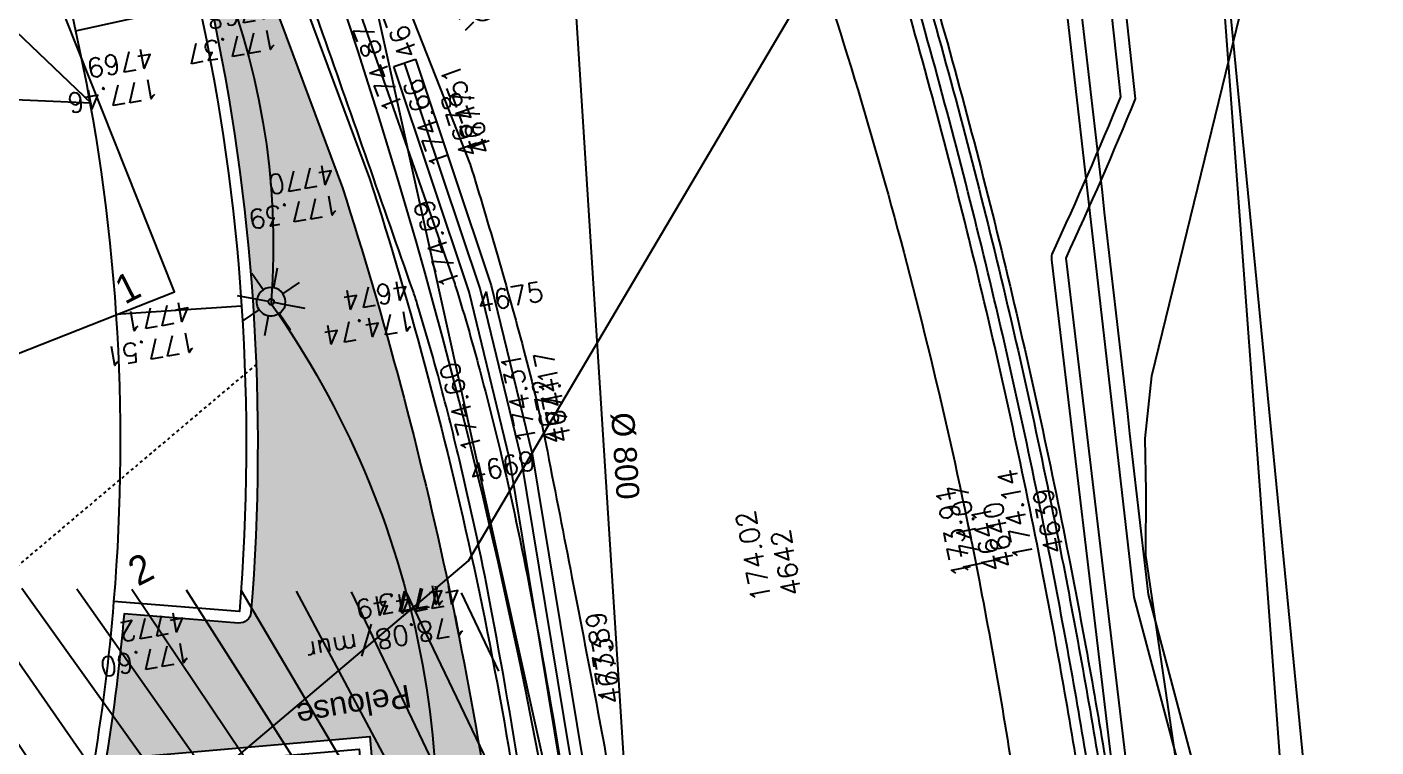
# Model space of a CAD drawing. Extents: x 0 to 613264, y -387505 to 675.
# Drawn here: x 554227 to 577731, y -281223 to -268669 of the extents above; entities that cross this region are included whole.
import ezdxf
from ezdxf.enums import TextEntityAlignment as Align
from ezdxf.lldxf.tags import DXFTag

# ---------------------------------------------------------------- set-up
doc = ezdxf.new("R2010")
doc.units = 0
doc.linetypes.add('STYLE_01', pattern=[0.41664, 0.20828, -0.20836])
for name, color, linetype in [('AEP_SSL', 252, 'Continuous'), ('CAB_SSL', 252, 'Continuous'), ('DWG_280-140115-P - ALTEA-CANA', 252, 'Continuous'), ('EDF_SSL', 252, 'Texte-Electricite'), ('Fond topo - CLO_LEG', 252, 'Continuous'), ('Fond topo - CLO_MUR', 252, 'Continuous'), ('Fond topo - EDF', 252, 'Continuous'), ('Fond topo - VEG_TXT', 252, 'Continuous'), ('Fond topo - Z_500', 252, 'Continuous'), ('GAZ_SSL', 252, 'Texte-GAZ'), ('prlm-VRD', 2, 'Continuous'), ('SA - bordure', 252, 'Continuous'), ('SA - bât D', 252, 'Continuous'), ('SA - CAB-réso', 252, 'Continuous'), ('SA - couvre sol', 252, 'Continuous'), ('SA - ECL-réso', 252, 'Eclairage public'), ('SA - enrobé', 252, 'Continuous'), ('SA - EP-réso', 252, 'EP'), ('SA - EVMV', 252, 'Continuous'), ('SA - limite revêtement', 252, 'Continuous'), ('SA - marquage au sol', 252, 'Continuous'), ('TELECOM_SSL', 252, 'Texte-Telecom'), ('UNITAIRE SSL', 252, 'UNITAIRE')]:
    doc.layers.add(name, color=color, linetype=linetype)
for name, color, linetype, plot in [('Fond topo - N', 252, 'Continuous', False), ('Fond topo - NCACHE', 252, 'Continuous', False), ('Fond topo - ZCACHE', 252, 'Continuous', False)]:
    doc.layers.add(name, color=color, linetype=linetype, plot=plot)
doc.layers.add('Fond topo - P', color=252, linetype='Continuous', lineweight=50)
doc.layers.add('Fond topo - VOI', color=252, linetype='Continuous', lineweight=25)
doc.styles.add('2000_ARIAL', font='arial.ttf', dxfattribs={"height": 0.400000006})
doc.styles.add('Arial', font='arial.ttf')
doc.styles.add('Lignes', font='arial.ttf', dxfattribs={"height": 0.35})
doc.styles.add('SIMPLEX', font='simplex_.ttf', dxfattribs={"height": 1.25})
doc.styles.add('TP-C_Autocad_Standard', font='simplex_.ttf', dxfattribs={"height": 1})
doc.styles.add('Tronçons', font='arial.ttf', dxfattribs={"height": 0.25})
tags = doc.linetypes.add('Eclairage public', pattern='A,5,-0.25,["ECL",Lignes,S=1,R=0,X=0,Y=-0.18],-1.25', length=6.5).pattern_tags.tags
tags[15:16] = [DXFTag(74, 4), DXFTag(75, 0), DXFTag(340, '0'), DXFTag(46, 0.0), DXFTag(50, 0.0), DXFTag(44, 0.0), DXFTag(45, 0.0)]
tags[4:5] = [DXFTag(74, 4), DXFTag(75, 0), DXFTag(340, '0'), DXFTag(46, 0.0), DXFTag(50, 0.0), DXFTag(44, 0.0), DXFTag(45, 0.0)]
tags = doc.linetypes.add('EP', pattern='A,5,-0.25,["EP",Lignes,S=1,R=0,X=0,Y=-0.18],-1.25', length=6.5).pattern_tags.tags
tags[15:16] = [DXFTag(74, 4), DXFTag(75, 0), DXFTag(340, '0'), DXFTag(46, 0.0), DXFTag(50, 0.0), DXFTag(44, 0.0), DXFTag(45, 0.0)]
tags[4:5] = [DXFTag(74, 4), DXFTag(75, 0), DXFTag(340, '0'), DXFTag(46, 0.0), DXFTag(50, 0.0), DXFTag(44, 0.0), DXFTag(45, 0.0)]
tags = doc.linetypes.add('L16', pattern=[0.37500001490116125, 0.300000011920929, -0.07500000298023224]).pattern_tags.tags
tags[6:7] = [DXFTag(74, 4), DXFTag(75, 0), DXFTag(340, '0'), DXFTag(46, 0.0), DXFTag(50, 0.0), DXFTag(44, 0.0), DXFTag(45, 0.0)]
tags[4:5] = [DXFTag(74, 4), DXFTag(75, 0), DXFTag(340, '0'), DXFTag(46, 0.0), DXFTag(50, 0.0), DXFTag(44, 0.0), DXFTag(45, 0.0)]
tags = doc.linetypes.add('Texte-BT', pattern='A,5,-0.25,["BT",Lignes,S=1,R=0,X=0,Y=-0.18],-1.25', length=6.5).pattern_tags.tags
tags[15:16] = [DXFTag(74, 4), DXFTag(75, 0), DXFTag(340, '0'), DXFTag(46, 0.0), DXFTag(50, 0.0), DXFTag(44, 0.0), DXFTag(45, 0.0)]
tags[4:5] = [DXFTag(74, 4), DXFTag(75, 0), DXFTag(340, '0'), DXFTag(46, 0.0), DXFTag(50, 0.0), DXFTag(44, 0.0), DXFTag(45, 0.0)]
tags = doc.linetypes.add('Texte-Electricite', pattern='A,5,-0.25,["ELEC",Lignes,S=1,R=0,X=0,Y=-0.18],-1.25', length=6.5).pattern_tags.tags
tags[15:16] = [DXFTag(74, 4), DXFTag(75, 0), DXFTag(340, '0'), DXFTag(46, 0.0), DXFTag(50, 0.0), DXFTag(44, 0.0), DXFTag(45, 0.0)]
tags[4:5] = [DXFTag(74, 4), DXFTag(75, 0), DXFTag(340, '0'), DXFTag(46, 0.0), DXFTag(50, 0.0), DXFTag(44, 0.0), DXFTag(45, 0.0)]
tags = doc.linetypes.add('Texte-GAZ', pattern='A,5,-0.25,["GAZ",Lignes,S=1,R=0,X=0,Y=-0.18],-1.25', length=6.5).pattern_tags.tags
tags[15:16] = [DXFTag(74, 4), DXFTag(75, 0), DXFTag(340, '0'), DXFTag(46, 0.0), DXFTag(50, 0.0), DXFTag(44, 0.0), DXFTag(45, 0.0)]
tags[4:5] = [DXFTag(74, 4), DXFTag(75, 0), DXFTag(340, '0'), DXFTag(46, 0.0), DXFTag(50, 0.0), DXFTag(44, 0.0), DXFTag(45, 0.0)]
tags = doc.linetypes.add('Texte-HT', pattern='A,5,-0.25,["HT",Lignes,S=1,R=0,X=0,Y=-0.18],-1.25', length=6.5).pattern_tags.tags
tags[15:16] = [DXFTag(74, 4), DXFTag(75, 0), DXFTag(340, '0'), DXFTag(46, 0.0), DXFTag(50, 0.0), DXFTag(44, 0.0), DXFTag(45, 0.0)]
tags[4:5] = [DXFTag(74, 4), DXFTag(75, 0), DXFTag(340, '0'), DXFTag(46, 0.0), DXFTag(50, 0.0), DXFTag(44, 0.0), DXFTag(45, 0.0)]
tags = doc.linetypes.add('Texte-Telecom', pattern='A,5,-0.25,["TEL",Lignes,S=1,R=0,X=0,Y=-0.18],-1.25', length=6.5).pattern_tags.tags
tags[15:16] = [DXFTag(74, 4), DXFTag(75, 0), DXFTag(340, '0'), DXFTag(46, 0.0), DXFTag(50, 0.0), DXFTag(44, 0.0), DXFTag(45, 0.0)]
tags[4:5] = [DXFTag(74, 4), DXFTag(75, 0), DXFTag(340, '0'), DXFTag(46, 0.0), DXFTag(50, 0.0), DXFTag(44, 0.0), DXFTag(45, 0.0)]
tags = doc.linetypes.add('UNITAIRE', pattern='A,0.25,-0.2000000029802322,0,-0.2000000029802322,0.25,-0.300000011920929,["UNI",TP-C_Autocad_Standard,S=0.1500000059604645,R=0,X=-0.1,Y=-0.05],-0.449999988079071', length=1.650000095367432).pattern_tags.tags
tags[23:24] = [DXFTag(74, 4), DXFTag(75, 0), DXFTag(340, '0'), DXFTag(46, 0.0), DXFTag(50, 0.0), DXFTag(44, 0.0), DXFTag(45, 0.0)]
tags[12:13] = [DXFTag(74, 4), DXFTag(75, 0), DXFTag(340, '0'), DXFTag(46, 0.0), DXFTag(50, 0.0), DXFTag(44, 0.0), DXFTag(45, 0.0)]
tags[10:11] = [DXFTag(74, 4), DXFTag(75, 0), DXFTag(340, '0'), DXFTag(46, 0.0), DXFTag(50, 0.0), DXFTag(44, 0.0), DXFTag(45, 0.0)]
tags[8:9] = [DXFTag(74, 4), DXFTag(75, 0), DXFTag(340, '0'), DXFTag(46, 0.0), DXFTag(50, 0.0), DXFTag(44, 0.0), DXFTag(45, 0.0)]
tags[6:7] = [DXFTag(74, 4), DXFTag(75, 0), DXFTag(340, '0'), DXFTag(46, 0.0), DXFTag(50, 0.0), DXFTag(44, 0.0), DXFTag(45, 0.0)]
tags[4:5] = [DXFTag(74, 4), DXFTag(75, 0), DXFTag(340, '0'), DXFTag(46, 0.0), DXFTag(50, 0.0), DXFTag(44, 0.0), DXFTag(45, 0.0)]

# ---------------------------------------------------------------- blocks, each defined once
blk = doc.blocks.new('Candélabre', base_point=(-13.42592592600001, -9.391534390999993))
for points in [[(-13.67592592600001, -9.391534390999993, -1), (-13.17592592600001, -9.391534390999993), (-13.37592592600001, -9.391534390999993, 1), (-13.475925926, -9.391534390999993)], [(-13.67592592600001, -9.391534390999993, -1), (-13.17592592600001, -9.391534390999993), (-13.37592592600001, -9.391534390999993, 1), (-13.475925926, -9.391534390999993)], [(-13.67592592600001, -9.391534390999993), (-13.475925926, -9.391534390999993, 1), (-13.37592592600001, -9.391534390999993), (-13.17592592600001, -9.391534390999993, -1)], [(-13.67592592600001, -9.391534390999993), (-13.475925926, -9.391534390999993, 1), (-13.37592592600001, -9.391534390999993), (-13.17592592600001, -9.391534390999993, -1)]]:
    blk.add_hatch(color=250).paths.add_polyline_path(points)
at = {"linetype": 'Continuous', "flags": 128}
for points in [[(-13.42592592600001, -9.141534390999993), (-13.42592592600001, -8.791534391999988)], [(-13.60270262100001, -9.214757695999992), (-13.850189994, -8.967270322999994)], [(-13.24914923200001, -9.214757696999996), (-13.001661857, -8.96727032199999)], [(-14.02592592600001, -9.391534390999993), (-13.67592592600001, -9.391534390999993)], [(-13.17592592600001, -9.391534390999993), (-12.825925927, -9.391534390999993)], [(-13.85018999600001, -9.815798461), (-13.60270262200001, -9.568311086999998)], [(-13.00166185800001, -9.815798458999993), (-13.249149231, -9.568311085999994)], [(-13.42592592600001, -9.991534390999988), (-13.42592592600001, -9.641534390999993)]]:
    blk.add_lwpolyline(points, dxfattribs=at)
for points in [[(-13.67592592600001, -9.391534390999993), (-13.475925926, -9.391534390999993, -1), (-13.37592592600001, -9.391534390999993), (-13.17592592600001, -9.391534390999993, 1)], [(-13.67592592600001, -9.391534390999993), (-13.475925926, -9.391534390999993, 1), (-13.37592592600001, -9.391534390999993), (-13.17592592600001, -9.391534390999993, -1)]]:
    blk.add_lwpolyline(points, format="xyb", close=True, dxfattribs=at)
blk = doc.blocks.new('EDF02')
at = {"ltscale": 2}
for p, q in [((0.875, 2.75), (0.875, 2.95)), ((-0.875, 2.25), (0.875, 2.75)), ((0, 1.535431), (0, 2.5)), ((-0.875, 2.25), (-0.875, 2.05)), ((0.978086, 1.392164), (0.895804, 1.204402)), ((1.125, 1.349688), (1.125, 1.178214)), ((1.271914, 1.392164), (1.354196, 1.204402)), ((0, 0.15), (0, 0.9586370000000001))]:
    blk.add_line(p, q, dxfattribs=at)
for centre, radius in [((1.125, 1.625), 0.2), ((0, 0), 0.15)]:
    blk.add_circle(centre, radius, dxfattribs=at)
blk.add_arc((0.557686, 1.79611), 0.574625, 2.870977029506814, 166.0535219962534, dxfattribs=at)
at = {"style": 'SIMPLEX'}
blk.add_text('W', height=0.4, dxfattribs=at).set_placement((0, 1.217323), align=Align.MIDDLE_CENTER)
blk = doc.blocks.new('PTOPO')
at = {"layer": 'Fond topo - NCACHE', "style": 'SIMPLEX'}
blk.add_attdef('MAT', text='', height=0.34, dxfattribs=at).set_placement((0.09999999986030161, -0.09999999962747097), align=Align.TOP_LEFT)
at = {"layer": 'Fond topo - ZCACHE', "style": 'SIMPLEX'}
blk.add_attdef('ALT', (0.09999999986030161, 0.09999999962747097), '', height=0.34, dxfattribs=at)
blk = doc.blocks.new('A$C1F970F0F')
at = {"layer": 'SA - couvre sol'}
h = blk.add_hatch(dxfattribs=at)
h.set_pattern_fill('PELOUSE6', color=256, scale=20.0000003, angle=-10.72360141139323, style=0, pattern_type=2)
h.set_pattern_definition([(349.2763985886067, (-277130161.1279894, -473864756.7787022), (22.32856350872324, 117.9043497231417), [37.5000005625, -202.5000030375]), (79.27639858860677, (-277130147.3110734, -473864759.3953308), (-235.8086994462835, 44.65712701744649), [15.000000225, -105.000001575]), (79.27639858860677, (-277130138.0997961, -473864761.1397498), (-235.8086994462835, 44.65712701744649), [15.000000225, -105.000001575]), (79.27639858860677, (-277130142.7054347, -473864760.2675403), (-235.8086994462835, 44.65712701744649), [18.75000028125, -101.25000151875]), (112.9664661186067, (-277130151.916716, -473864758.5231205), (-191.1515722884832, 280.4658259369293), [12.00000018, -420.7461593111922]), (45.58633105860677, (-277130133.4941673, -473864762.0119574), (22.32856353476547, 117.9043498154048), [12.00000018, -420.7461593111923]), (45.58633105860677, (-277130124.2828801, -473864763.7563783), (22.32856353476547, 117.9043498154048), [26.00000039, -406.6661590999923]), (112.9664661186067, (-277130161.1279894, -473864756.7787022), (-191.1515722884832, 280.4658259369293), [26.00000039, -406.6661590999922]), (349.2763985886067, (-277130073.3609553, -473864750.4999832), (22.32856350872324, 117.9043497231417), [44.42455106636825, -195.5754525336318]), (349.2763985886067, (-277130085.1249766, -473864728.4255323), (22.32856350872324, 117.9043497231417), [82.81008944215131, -56.09585564143782, 43.07431864611476, -58.01973967029608]), (349.2763985886067, (-277130096.7337571, -473864706.3804808), (22.32856350872324, 117.9043497231417), [119.4799495921992, -46.28746189431191, 29.47870124218051, -44.75389087130835]), (349.2763985886067, (-277130108.4191755, -473864684.3209158), (22.32856350872324, 117.9043497231417), [100.4611429069171, -139.5388606930829]), (349.2763985886067, (-277130104.5097786, -473864665.2146754), (22.32856350872324, 117.9043497231417), [65.56973938354608, -174.4302642164539])])
edge = h.paths.add_edge_path()
edge.add_line((7646.833733000393, 9004.239187634612), (7477.034909394343, 8929.894142197196))
edge.add_arc((7434.696929002223, 9026.329550800418), 105.3199535518038, 248.6552803840878, 293.7028870098457, ccw=False)
edge.add_line((7396.362750401272, 8928.233764092513), (7340.429076437112, 8871.198932294612))
edge.add_arc((7468.942843810095, 8745.1663500336), 180.0000005438222, 135.5584717013493, 219.3767829141741)
edge.add_arc((4686.176288028108, 6461.26392506193), 3419.999998216231, 12.585048785930383, 39.37678309475541, ccw=False)
edge.add_line((8024.006178657112, 7206.442835890936), (8219.509561664872, 7248.890723525209))
edge.add_arc((8223.753109693258, 7229.346100284074), 19.99999993767855, 12.249983647925774, 102.24998416524511, ccw=False)
edge.add_arc((4686.176201344639, 6461.263923183918), 3640.000084590873, -4.615344787991717, 12.24998357604062, ccw=False)
edge.add_arc((8294.437943437548, 6169.977445866316), 20.00000014751522, -94.6153446132571, -4.615344959063975, ccw=False)
edge.add_line((8292.82862597217, 6150.04229846682), (8093.418862683157, 6166.140179817832))
edge.add_arc((4686.175363890326, 6461.264035144361), 3420.000928369583, -9.235443775684189, -4.9504103777057935, ccw=False)
edge.add_line((8061.843408481891, 5912.381895936595), (8521.34448288443, 5951.967918737956))
edge.add_line((8521.34448288443, 5951.967918737956), (8610.609832601514, 4915.805915142612))
edge.add_line((8610.609832601513, 4915.805915142613), (8112.455023229381, 4872.889881516216))
edge.add_line((8112.455023229382, 4872.889881516216), (8135.919816270769, 4600.518498862564))
edge.add_line((8135.919816270769, 4600.518498862564), (8634.074625419682, 4643.434532436447))
edge.add_line((8634.074625419682, 4643.434532436448), (8744.797991940773, 3358.19512460702))
edge.add_line((8744.797991940773, 3358.195124607019), (8246.754370085053, 3315.288669890853))
edge.add_line((8246.754370085053, 3315.288669890853), (8265.505759157297, 3110.932708469081))
edge.add_line((8265.505759157297, 3110.932708469081), (8762.178919040502, 3156.443199355649))
edge.add_line((8762.178919040503, 3156.443199355648), (8787.07957847176, 2867.404761880945))
edge.add_line((8787.07957847176, 2867.404761880946), (8288.924769134286, 2824.48872843756))
edge.add_line((8288.924769134286, 2824.48872843756), (8303.969088563064, 2649.859355084878))
edge.add_line((8303.969088563066, 2649.859355084878), (8345.097518516532, 2658.459544537745))
edge.add_line((8345.097518516532, 2658.459544537744), (8336.330575091022, 2700.556345111646))
edge.add_line((8336.330575091022, 2700.556345111646), (9020.027266334513, 2842.897281088713))
edge.add_line((9020.027266334513, 2842.897281088713), (8947.20038422563, 3719.594510961972))
edge.add_line((8947.20038422563, 3719.594510961972), (8931.509215578299, 3908.486354448317))
edge.add_line((8931.509215578299, 3908.486354448317), (8875.194980365228, 4578.069331261042))
edge.add_line((8875.194980365228, 4578.069331261042), (8827.905410799856, 5026.715447751275))
edge.add_line((8827.905410799856, 5026.715447751276), (8772.223263227552, 5502.243613790299))
edge.add_arc((1776.092496253554, 4752.857531580154), 7036.151306560315, 6.113889428418106, 17.84258743998169)
edge.add_line((8473.81835812193, 6908.75490576587), (8366.257456928231, 7197.474337847268))
edge.add_line((8366.257456928231, 7197.474337847267), (7657.937547416321, 8986.453584762252))
edge.add_line((7657.937547416321, 8986.453584762254), (7654.260125354509, 8985.031741399463))
edge.add_line((7654.260125354508, 8985.031741399462), (7646.833733000392, 9004.23918763461))
at = {"layer": 'SA - EVMV'}
h = blk.add_hatch(dxfattribs=at)
h.set_pattern_fill('_USER', color=256, scale=74.99999999999999, angle=-55.72360141139323, style=0, pattern_type=0)
h.set_pattern_definition([(304.2763985886068, (-277130161.1279894, -473864756.7787022), (61.97477650275113, 42.238928459823), [])])
h.paths.add_polyline_path([(6137.262643169798, 3161.503242351281), (5258.989506963931, 4651.014984356799), (5823.535050065982, 5411.828376675677), (6009.896409179055, 5810.580329425578), (6042.353956317322, 6037.937811191567), (5791.842057863324, 7412.226220178691), (5768.869517604411, 9187.383885517163), (6965.043931057882, 9781.279833201925), (7125.730307530321, 8202.475428701919), (7356.548247893039, 6578.483473019976), (7421.051285208732, 6215.102708379585), (8728.798868082513, 6201.995811803044), (8825.59209412568, 5455.189202343771), (8884.907463838514, 4910.231636065007), (8937.364138919358, 4349.844162727043), (8990.109761245629, 3720.436779551583), (8238.933497559277, 3575.005023445903)])
at = {"layer": 'AEP_SSL', "elevation": 9.999999999999998e-08, "flags": 128}
for points in [[(-2009.46431272992, 953.3121996921549), (-1974.130445357614, -2549.104167440536), (-1760.191604675106, -3033.974676226209), (-1600.127185498399, -3169.916464212493), (-1007.958216168089, -3359.143878629571), (-742.7402135561805, -3373.227271705965), (185.7644486929067, -3466.149391532337), (1457.680139553027, -3407.246855666408), (3098.737656271729, -3442.411852942929), (4165.909978031491, -3426.731274088185), (4366.116630586753, -3387.312489108264), (5044.428961021786, -3091.927656257742), (5412.289028469191, -2796.609514369696), (5536.700633028197, -2598.110987192279), (5703.441363650248, 1048.232751273365), (5867.406317671058, 3278.047774201862), (6182.748241543506, 4434.064793799239), (6284.146511390897, 4550.427419959863), (6475.981668657886, 4711.41474985716), (8025.350887839351, 5692.826034684554), (8693.398131395103, 6258.370148193826), (10978.7345952306, 10130.53863316135)], [(9748.733411371097, 8046.481473143076), (9957.283110924738, 7934.452224144732), (10453.10242173937, 1239.186806588564)]]:
    blk.add_lwpolyline(points, dxfattribs=at)
at = {"layer": 'CAB_SSL', "elevation": 9.999999999999998e-08, "flags": 128}
blk.add_lwpolyline([(6357.382244577097, 13665.38073194157), (7167.913824917828, 10363.14942354549), (8524.013620640386, 7263.625340563319), (9014.566115532376, 5048.241415424802), (9331.65736662798, 4494.516644608388), (9609.924565656824, 1526.374867392593)], dxfattribs=at)
at = {"layer": 'DWG_280-140115-P - ALTEA-CANA', "linetype": 'STYLE_01', "ltscale": 25, "elevation": 9.999999999999998e-08, "flags": 128}
blk.add_lwpolyline([(6157.431858122885, 5101.598669163901), (7110.772642211413, 5700.162566713818), (7721.64406765443, 6091.918632507646), (8325.013751331355, 6601.467358815867)], dxfattribs=at)
at = {"layer": 'EDF_SSL', "linetype": 'Texte-HT', "elevation": 9.999999999999998e-08, "flags": 128}
blk.add_lwpolyline([(9726.959531498416, 10395.86587611503), (9584.042597914717, 10040.30292529847), (9569.518803853192, 9813.9487842987), (9638.555685270994, 9681.350330020172), (9595.809381789517, 8444.011440351716), (9595.68159605379, 8440.312542217962), (9852.85315453089, 6195.337890507712), (9980.758448373032, 5712.04303516767), (10067.20230949698, 4920.513268314917), (10029.98799262325, 4724.005784540876), (10116.23272005222, 3934.437454530747), (9641.47414942595, 2970.450381682663), (9759.24957368451, 1713.902935157043)], dxfattribs=at)
at = {"layer": 'EDF_SSL', "linetype": 'Texte-BT', "elevation": 9.999999999999998e-08, "flags": 128}
for points in [[(10153.39593912195, 3188.131682408209), (9911.244081959236, 5187.995594800504), (9874.087267421191, 5490.801825629203), (9874.071852428764, 5490.924544679747, 0.008202261811176689), (9817.540607035835, 5880.170009998508, -0.01047301800111746), (9817.394807699478, 5881.206996958213), (9709.772510951054, 6783.326860908514, -0.13933676752209), (9711.925190370708, 6796.82458955642, 0.01194798374886937), (9830.000243050868, 7067.640485738541), (9684.3007058309, 8401.396442867866), (9729.971512631888, 9465.583739183643), (10551.54544434402, 10333.0086096408)], [(10178.2146628207, 3191.136836950516), (9936.060405741122, 5191.020569701999), (9898.89679685698, 5493.882170104256, 0.001430175972809596), (9898.872466028613, 5494.07586878544, 0.00820300635034154), (9842.2187803017, 5884.168480298618), (9734.596483576152, 6786.288344244588, 0.01220295821514371), (9855.536579284886, 7064.061982948099), (9710.953833245954, 8403.212196281698), (9756.072366000793, 9454.530813696065), (10570.82222759823, 10314.75077187759)]]:
    blk.add_lwpolyline(points, format="xyb", dxfattribs=at)
at = {"layer": 'EDF_SSL', "linetype": 'Texte-HT', "elevation": 9.999999999999998e-08, "flags": 128}
blk.add_lwpolyline([(9663.265462876898, 9680.496682181505), (9620.519159389873, 8443.157792608887, -7.573681211284917e-05), (9877.484555449415, 6199.982831968037), (10005.40681764642, 5716.623861009908), (10092.45911297986, 4919.522920043871), (10055.24484102354, 4723.01567345291), (10141.87494811196, 3929.919201817302), (9667.024670573766, 2965.745920008435), (9784.14047700291, 1716.235944287545)], format="xyb", dxfattribs=at)
at = {"layer": 'Fond topo - CLO_LEG', "ltscale": 2, "flags": 128}
blk.add_lwpolyline([(9070.42460370181, 8302.781997363125), (9372.344775089987, 7560.330609212559), (9486.20194441747, 7264.69111468517, -0.01077939990661324), (9617.838680291426, 6765.789130977806, -0.01074432991483404), (9727.526537067202, 6263.324293716567, -0.008203005871298626), (9796.680316303833, 5876.790129983203, -0.00820527880842134), (9853.130332361807, 5488.087476526258), (9890.268110076986, 5185.429666421654), (10075.21258705416, 3662.966196325978), (10250.02952421253, 2157.26729706522), (10230.16297673526, 2154.960721142984), (10055.35215063271, 3660.606985468109), (9870.415523149644, 5183.005838880318), (9833.286180506633, 5485.594905918129, 0.008204083833233325), (9776.937777621959, 5873.591353452896, 0.008203005828587859), (9707.899561869574, 6259.479576969166, 0.01074432987923367), (9598.395005276447, 6761.104741519793, 0.01076096308460909), (9467.221299531619, 7258.326160218019), (9353.747929005409, 7552.969090024613), (9052.129040649694, 8295.325089311576)], format="xyb", close=True, dxfattribs=at)
at = {"layer": 'Fond topo - CLO_MUR', "ltscale": 2, "flags": 128}
for points in [[(8543.703228030727, 9645.298576557634), (9048.535066542869, 8388.466316657123), (9383.50288280132, 7564.747520694896), (9496.797853076898, 7270.567821758505, -0.01120610303750849), (9629.504885207662, 6768.599764613306, -0.01074433007605037), (9739.302722093997, 6265.631123630729, -0.00820300620250116), (9808.525839412436, 5878.709395996254, -0.008203006206439175), (9865.018572667232, 5489.725033413808), (9902.179662298691, 5186.883962990961), (10087.12884889996, 3664.381722728293), (10261.94945274063, 2158.651242913979, -0.3126003381277208), (10238.61709179645, 2133.942697512846, -0.4415724957634078), (10212.28308407241, 2152.884802677118), (10037.47775789521, 3658.483695716548), (9852.54819493493, 5180.824394335797), (9815.426448979912, 5483.351551832504, 0.008203006113121475), (9759.16949286269, 5870.712454925507, 0.008203006094542477), (9690.23528419524, 6256.019332265509, 0.01074432981427446), (9580.895697819253, 6756.888791129623, 0.01074432989743484), (9450.138491867678, 7252.59829170181), (9337.010767452963, 7546.343722940535), (9001.866431205504, 8370.496599207401), (8495.376399468703, 9630.33257003982)], [(7704.479360740801, 9004.725410312763), (7890.729045339652, 8530.312057839654), (8115.455379568418, 7961.560565646816), (8412.913018683557, 7215.462729028824), (8521.066426186046, 6925.152866816355, -0.05126087498175574), (8821.93887091529, 5507.568869198057, 0.004928567174635756), (8877.50638213524, 5033.019703958378, -0.01070257213543329), (8925.020301420172, 4582.245141237843), (8981.335464558413, 3912.651155894359), (9069.429617869233, 2852.165001627135)], [(7657.937547416321, 8986.453584762254), (7844.207263381278, 8511.989208482148), (8068.98201355978, 7943.115181745586), (8366.257456928231, 7197.474337847267), (8473.81835812193, 6908.75490576587, -0.05122082305910179), (8772.22326322755, 5502.243613790299, 0.004928567095368873), (8827.905410799856, 5026.715447751276, -0.01070257210499887), (8875.194977716645, 4578.06936294775), (8931.509215578299, 3908.486354448317), (9020.027266334513, 2842.897281088713)], [(9099.503661256442, 2857.806794675994), (9029.768841556068, 3674.135096516212, 0.002425562910648584), (8983.710465702206, 4214.184040082197, 0.003712242064006256), (8949.286593993262, 4566.656524031377, 6.456692749373129e-05), (8899.637225229711, 5038.181076498351, 0.001219712953851071), (8896.944855445985, 5063.135108859778, 0.006587350988445454), (8857.436212019315, 5382.482512331833, 0.004535956055060247), (8789.759041915275, 5844.853771577722, 0.008373546982798897), (8730.729712814556, 6186.365016694012, 0.01144280291853754), (8677.662638081798, 6434.381476339512, 0.007519788581091132), (8640.322305674863, 6581.408118145886, 0.008745650595407196), (8604.120482952056, 6706.717681165753, 0.009313419861410795), (8596.326318414738, 6730.447047271801, 0.0004915250826251473), (8439.867992029833, 7177.050549144014, 0.01093553292572849), (8329.567755130352, 7470.247039018259, 0.007040721940409205), (8142.006759480114, 7919.151573156228)]]:
    blk.add_lwpolyline(points, format="xyb", dxfattribs=at)
for points in [[(8563.172449189697, 7120.169666674764), (8601.103958370422, 7132.866146903573)], [(8601.103958370422, 7132.866146903573), (8733.103864304598, 6738.508376501571), (8804.219186214588, 6444.811653562439), (9018.615865929203, 5145.697872519155), (9087.331641534867, 4589.768415002626), (9185.71962314218, 3739.387983717394), (9333.747721096257, 2056.517333270424), (9373.804383247696, 1726.926650755636)], [(9293.901573939202, 2053.012399911413), (9145.92158562188, 3735.336112174682), (9047.596707488077, 4585.171131491604), (8979.14970376109, 5139.184652497169), (8764.994147217849, 6436.837372900195), (8694.629676073428, 6727.43318326013), (8563.172449189697, 7120.169666674764)]]:
    blk.add_lwpolyline(points, dxfattribs=at)
at = {"layer": 'Fond topo - CLO_MUR', "linetype": 'L16', "ltscale": 2, "flags": 128}
blk.add_lwpolyline([(9313.824647497626, 2054.764866547332), (9165.820604393468, 3737.362047943871), (9067.464174520137, 4587.469773292867), (8998.882784879805, 5142.441262691174), (8784.606666707554, 6440.824513185565), (8713.866770131823, 6732.970779891681), (8582.138203759956, 7126.517906745582)], dxfattribs=at)
at = {"layer": 'Fond topo - VOI', "ltscale": 2, "flags": 128}
for points in [[(5639.884015980822, 14282.76898646135), (6179.074060184528, 13730.4134533185, -0.005078430071305425), (6343.1483697738, 13545.11763264016, -0.01498965990198168), (6396.182976463164, 13480.14751606638, -0.008052881892180013), (6924.298623853121, 12768.62846445145, -0.02502080065405084), (7078.852120834868, 12528.76074308369, -0.01315237506544015), (7305.49723599993, 12109.95947007773, -0.01622344874307645), (7469.001968976629, 11760.20271195122, -0.0002441829907726637), (7504.611965031092, 11676.9913265394, -2.386900651964397e-05), (7868.449045659429, 10825.54154632405, -0.0004607339102045271), (8056.526262906224, 10384.2208908691, -0.0002713929879899899), (8374.720241644169, 9634.540919018482), (8900.918350322725, 8327.998671989055), (9181.050253584182, 7639.776394233361), (9227.846231822321, 7515.619963970066, -0.01912067303515585), (9430.073626438107, 6877.215983667462, -0.01912067306015491), (9582.936642438128, 6225.227902062202, -0.006135088442580186), (9621.373155263293, 6013.751243740732, -0.006135088374511259), (9654.60896875709, 5801.395117808072), (9743.87632691115, 5167.316416374032), (9926.38109093471, 3640.55347439608), (10105.54692394565, 2112.741898849393), (10117.19406944453, 2013.422494900099)], [(7448.450433764484, 9217.432711513125), (7539.169354248895, 9254.021201034155, -0.411890888850125), (7824.22231697097, 9137.887069298855), (8287.770111103759, 7988.350156011345), (8696.41221682632, 6949.435703785932, -0.009319693279761941), (8789.439244110767, 6627.154401508205, -0.01707772057230449), (8830.86356864756, 6448.808012521618, -0.000554527928286707), (8873.68187850096, 6229.667676407851, -0.0005180132443277144), (8919.015206144883, 5994.98200582825, -0.00859422759592498), (8952.762000990348, 5801.39796927215, -0.004910682200987315), (9002.649081868538, 5461.150324703362, -0.001414814898365252), (9039.816559474872, 5201.623733881948, -0.003197382407561027), (9055.202987608423, 5086.637645854155, -5.007487638658802e-05), (9076.914827375647, 4915.954698811935, -2.710702401842055e-05), (9116.97421439334, 4600.645434950908, -0.003004064802647913), (9148.450255532847, 4340.281352213291, -0.001786606044778537), (9197.178037105623, 3902.011113522749), (9362.085816023537, 2037.254320594023), (9378.303941611852, 1858.888859066608)]]:
    blk.add_lwpolyline(points, format="xyb", dxfattribs=at)
at = {"layer": 'Fond topo - VOI', "ltscale": 2, "elevation": 9.999999999999998e-08, "flags": 128}
blk.add_lwpolyline([(10132.29925278302, 4415.245878034271), (10118.39123657572, 4497.335555630012), (9947.967771430931, 5763.366486072557), (9873.600971345246, 6268.122823574851), (9874.433393455218, 6379.908089235579), (9872.461668069627, 6471.88708262165), (9883.953109538066, 6580.707020580536), (10541.77645507607, 9274.793921227338), (10903.39536764696, 9561.600464018933), (10986.03502300551, 9616.184154776274), (11023.78058677466, 9659.966907047165), (11055.58360275244, 9714.956048965541), (11361.47078373959, 10185.35951304691), (11800.69375947536, 10924.7193806179), (12058.77911568471, 11363.41319223468), (12394.43717531189, 11878.07524548451), (12492.05284096884, 12012.29412982924), (12909.03177341639, 12531.80540504919)], dxfattribs=at)
at = {"layer": 'GAZ_SSL', "elevation": 9.999999999999998e-08, "flags": 128}
blk.add_lwpolyline([(10562.2211774446, 128.7192330081871), (10192.1598707076, 3664.883524373439), (10324.98629987331, 4094.323949558287), (9869.213306879914, 8780.206902775302), (9662.236967128756, 8741.152342787613), (9540.64189015289, 9313.187122625794), (10074.78438649085, 9463.298919756679), (10327.98159398419, 9456.696509986843), (10887.69399270247, 9204.391597626785)], dxfattribs=at)
at = {"layer": 'SA - bordure', "elevation": 9.999999999999998e-08, "flags": 128}
for points in [[(7377.912303133283, 8937.40151477274), (7326.935044620447, 8885.998822022075, 0.3845585408183712), (7314.344701010286, 8618.282882064921, -0.1189188540116698), (8008.762250838065, 7182.667072578358), (8223.753109561545, 7229.346100214229, -0.07372200130540935), (8294.437943580353, 6169.977445744485), (8075.151323516688, 6187.679939009729, -0.02205204452703436), (8037.882685746923, 5890.243598312279), (8503.13493187769, 5930.325084689469), (8588.966998930831, 4934.01546626738), (8090.812189541371, 4891.099432549477), (8117.710265218964, 4578.875665201762), (8615.865074373425, 4621.791698679806), (8723.15515827564, 3376.404675635948), (8225.000348897962, 3333.488642105389), (8247.416687791472, 3089.191408542678), (8743.978728049058, 3134.691717514314), (8765.436744783749, 2885.614312914206), (8267.281935446275, 2842.698279470821), (8284.250231979246, 2645.736029715545)], [(7392.113082992906, 8923.318267660961), (7341.13582448007, 8871.915574910294, 0.3845585402556451), (7329.804515241603, 8630.971228842569, -0.1174364388792178), (8024.006177272055, 7206.44283558451), (8219.509561664872, 7248.890723525209, -0.414213566390127), (8243.29773292261, 7233.589648125115, -0.07372200136814289), (8314.373090861136, 6168.368128277893, -0.4142135693190591), (8292.82862597217, 6150.04229846682), (8093.418862683158, 6166.140179817832, -0.01869916432319161), (8061.843408481891, 5912.381895936595), (8521.34448288443, 5951.967918737956), (8610.609832601513, 4915.805915142613), (8112.455023229382, 4872.889881516216), (8135.919816270769, 4600.518498862564), (8634.074625419682, 4643.434532436448), (8744.797991940773, 3358.195124607019), (8246.754370085053, 3315.288669890853), (8265.505759157297, 3110.932708469081), (8762.178919040503, 3156.443199355648), (8787.07957847176, 2867.404761880946), (8288.924769134286, 2824.48872843756), (8304.176424340489, 2647.452670983562)]]:
    blk.add_lwpolyline(points, format="xyb", dxfattribs=at)
at = {"layer": 'SA - CAB-réso', "elevation": 9.999999999999998e-08, "flags": 128}
blk.add_lwpolyline([(9014.566115532376, 5048.241415424802), (8935.120619844252, 5117.710327440671, 0.09087497859259484), (7884.217388677309, 8639.080483669284), (7390.957962306487, 8489.118687360493), (6744.657857395806, 8309.685335149781), (5510.16022878775, 8004.412141119001, -0.2977231239250334), (5322.276951186663, 8053.934497477404), (4664.375473358868, 8848.007762671477), (4607.934646767239, 8916.130654775085, -0.05564552141704502), (4601.847878495041, 8925.4066386004, -0.366069999527649), (4649.300719062125, 9125.990703585443, -0.04315299786015206), (4656.642997819594, 9130.496374459515), (5002.349724613518, 9303.567502575448)], format="xyb", dxfattribs=at)
at = {"layer": 'SA - ECL-réso', "ltscale": 0.75, "elevation": 9.999999999999998e-08, "flags": 128}
blk.add_lwpolyline([(6079.62296544096, 7441.030052417758, -0.3688612105616934), (6913.385655810405, 8301.411355391892, -0.2546205328853831), (7642.34312649104, 8261.403504809092, -0.3073365536668565), (7868.785195376819, 7813.239566180241), (7870.647024769974, 7808.418928214736, -0.2495718796976199), (8349.543965804514, 6710.082718887611), (8349.52215911393, 6706.768986087925, -0.2136977009206384), (8597.694043863183, 5436.308932903066, -0.1946918286475566), (8695.712197281699, 4241.317790546431, -0.1897251175918905), (8808.86411701403, 3013.531902418893)], format="xyb", dxfattribs=at)
at = {"layer": 'SA - enrobé'}
blk.add_lwpolyline([(6700.681395911883, 8333.233252020125), (8036.110024208943, 7056.094562955612), (5990.566606092258, 7146.026651659193)], dxfattribs=at)
at = {"layer": 'SA - EP-réso', "linetype": 'ByBlock', "elevation": 9.999999999999998e-08, "flags": 128}
blk.add_lwpolyline([(7613.636938190242, 6503.523661195764), (8181.174002113625, 6727.512981746641), (7590.375013237002, 8212.166070602638), (7031.497472177602, 7993.86377077918)], close=True, dxfattribs=at)
at = {"layer": 'SA - limite revêtement', "flags": 128}
blk.add_lwpolyline([(8008.762251782235, 7182.667072683914, -0.07499702481949844), (8075.151323516688, 6187.679939009729)], format="xyb", dxfattribs=at)
at = {"layer": 'SA - marquage au sol', "elevation": 9.999999999999998e-08, "flags": 128}
blk.add_lwpolyline([(8298.14491669646, 6702.26728665854), (8079.267325050689, 6687.662997324482)], dxfattribs=at)
at = {"layer": 'TELECOM_SSL', "elevation": 9.999999999999998e-08, "flags": 128}
blk.add_lwpolyline([(7841.511953198064, 8793.364340337244), (8208.726810858305, 7948.138615803483, -0.007040721839240258), (8397.077587162134, 7497.343837052334, -0.01093800396313773), (8508.52177737553, 7201.1019869791), (8665.003715774183, 6754.430979074621, -0.009313423122362415), (8673.643489578326, 6728.12715241504, -0.00874564846797897), (8710.551565770427, 6600.372952181415, -0.007519788914209596), (8748.430480995641, 6451.225653744532, -0.01144280291912039), (8802.19412141527, 6199.953696448178, -0.00837354707933268), (8861.638415546287, 5856.041691182468, -0.004535955738617154), (8929.506733873515, 5392.364504128472, -0.006587350438406998), (8969.250711234705, 5071.114902617336, -0.0006097294357551743), (8969.269962299762, 5070.938494237345), (8971.972351438188, 5045.89159855967), (9021.632488844032, 4574.264768469398, -0.003712241898370726), (9056.161354816471, 4220.717228063221, -0.002424751281234154), (9102.265154999788, 3680.146032422821), (9197.801856917396, 2869.258965941449), (9302.23992624581, 1719.285857485394)], format="xyb", dxfattribs=at)
at = {"layer": 'UNITAIRE SSL', "ltscale": 2, "elevation": 9.999999999999998e-08, "flags": 128}
blk.add_lwpolyline([(9277.160084539535, 1394.792913226968), (9210.309808990714, 2055.189423128942), (8725.000283435525, 9663.721154642295)], dxfattribs=at)
at = {"layer": 'Fond topo - EDF', "ltscale": 2, "xscale": 99.99999999999999, "yscale": 99.99999999999999, "zscale": 99.99999999999999, "rotation": 292.3178498457697}
blk.add_blockref('EDF02', (8524.807739971222, 7262.3069249942), dxfattribs=at)
at = {"layer": 'Fond topo - P', "ltscale": 2}
ref = blk.add_blockref('PTOPO', (8568.762451584551, 7116.506099612672), dxfattribs=dict(at, xscale=99.99999999999999, yscale=99.99999999999999, zscale=99.99999999999999, rotation=111.0719164111462))
ref.add_attrib('MAT', '4676', dxfattribs={"layer": 'Fond topo - N', "color": 0, "ltscale": 2, "height": 33.99999999999999, "rotation": 111.0719163781288, "style": 'SIMPLEX'}).set_placement((8574.49835555282, 7129.432793357481), align=Align.TOP_LEFT)
ref.add_attrib('ALT', '174.87', (8580.368218997182, 7048.920068586262), dxfattribs={"layer": 'Fond topo - Z_500', "color": 0, "ltscale": 2, "height": 33.99999999999999, "rotation": 111.0719163781288, "style": 'SIMPLEX'})
ref = blk.add_blockref('PTOPO', (8366.257456928231, 7197.474337847267), dxfattribs=dict(at, xscale=99.99999999999994, yscale=99.99999999999994, zscale=99.99999999999994, rotation=190.0656205306617))
ref.add_attrib('MAT', '4768', dxfattribs={"layer": 'Fond topo - N', "color": 0, "ltscale": 2, "height": 33.99999999999999, "rotation": 190.0656204987762, "style": 'SIMPLEX'}).set_placement((8354.663615079002, 7205.572660506121), align=Align.TOP_LEFT)
ref.add_attrib('ALT', '177.37', (8358.159134164875, 7185.880495946739), dxfattribs={"layer": 'Fond topo - Z_500', "color": 0, "ltscale": 2, "height": 33.99999999999999, "rotation": 190.0656204987762, "style": 'SIMPLEX'})
ref = blk.add_blockref('PTOPO', (8158.453271768085, 7111.601685126916), dxfattribs=dict(at, xscale=99.99999999999994, yscale=99.99999999999994, zscale=99.99999999999994, rotation=190.0656205306617))
ref.add_attrib('MAT', '4769', dxfattribs={"layer": 'Fond topo - N', "color": 0, "ltscale": 2, "height": 33.99999999999999, "rotation": 190.0656204987762, "style": 'SIMPLEX'}).set_placement((8146.859429907074, 7119.700007598423), align=Align.TOP_LEFT)
ref.add_attrib('ALT', '177.46', (8150.354949044934, 7100.00784331356), dxfattribs={"layer": 'Fond topo - Z_500', "color": 0, "ltscale": 2, "height": 33.99999999999999, "rotation": 190.0656204987762, "style": 'SIMPLEX'})
ref = blk.add_blockref('PTOPO', (8697.753116785652, 6949.254663068785), dxfattribs=dict(at, xscale=99.99999999999999, yscale=99.99999999999999, zscale=99.99999999999999, rotation=109.5634141505513))
ref.add_attrib('MAT', '4677', dxfattribs={"layer": 'Fond topo - N', "color": 0, "ltscale": 2, "height": 33.99999999999999, "rotation": 109.5634141249258, "style": 'SIMPLEX'}).set_placement((8703.827331828956, 6962.025877130071), align=Align.TOP_LEFT)
ref.add_attrib('ALT', '174.51', (8728.904213831285, 6976.676626043392), dxfattribs={"layer": 'Fond topo - Z_500', "color": 0, "ltscale": 2, "height": 33.99999999999999, "rotation": 109.5634141249258, "style": 'SIMPLEX'})
ref = blk.add_blockref('PTOPO', (8675.534591508986, 6945.151703110849), dxfattribs=dict(at, xscale=99.99999999999999, yscale=99.99999999999999, zscale=99.99999999999999, rotation=109.13409049501))
ref.add_attrib('MAT', '4678', dxfattribs={"layer": 'Fond topo - N', "color": 0, "ltscale": 2, "height": 33.99999999999999, "rotation": 109.1340904478899, "style": 'SIMPLEX'}).set_placement((8681.704331259138, 6957.877044397664), align=Align.TOP_LEFT)
ref.add_attrib('ALT', '174.66', (8662.809250154756, 6951.321442755281), dxfattribs={"layer": 'Fond topo - Z_500', "color": 0, "ltscale": 2, "height": 33.99999999999999, "rotation": 109.1340904478899, "style": 'SIMPLEX'})
ref = blk.add_blockref('PTOPO', (8473.81835812193, 6908.75490576587), dxfattribs=dict(at, xscale=99.99999999999994, yscale=99.99999999999994, zscale=99.99999999999994, rotation=190.0656205306617))
ref.add_attrib('MAT', '4770', dxfattribs={"layer": 'Fond topo - N', "color": 0, "ltscale": 2, "height": 33.99999999999999, "rotation": 190.0656204987762, "style": 'SIMPLEX'}).set_placement((8462.224516290029, 6916.853228516228), align=Align.TOP_LEFT)
ref.add_attrib('ALT', '177.39', (8465.720035375902, 6897.161063956846), dxfattribs={"layer": 'Fond topo - Z_500', "color": 0, "ltscale": 2, "height": 33.99999999999999, "rotation": 190.0656204987762, "style": 'SIMPLEX'})
ref = blk.add_blockref('PTOPO', (8694.074452695679, 6732.439943121976), dxfattribs=dict(at, xscale=99.99999999999997, yscale=99.99999999999997, zscale=99.99999999999997, rotation=10.50006177379595))
ref.add_attrib('MAT', '4675', dxfattribs={"layer": 'Fond topo - N', "color": 0, "ltscale": 2, "height": 33.99999999999999, "rotation": 10.50006173067215, "style": 'SIMPLEX'}).set_placement((8705.729365658774, 6724.429761887721), align=Align.TOP_LEFT)
ref.add_attrib('ALT', '174.69', (8679.647990523627, 6740.741607075468), dxfattribs={"layer": 'Fond topo - Z_500', "color": 0, "ltscale": 2, "height": 33.99999999999999, "rotation": 108.6377462358418, "style": 'SIMPLEX'})
ref = blk.add_blockref('PTOPO', (8604.120482952056, 6706.717681165753), dxfattribs=dict(at, xscale=99.99999999999994, yscale=99.99999999999994, zscale=99.99999999999994, rotation=190.0656205306617))
ref.add_attrib('MAT', '4674', dxfattribs={"layer": 'Fond topo - N', "color": 0, "ltscale": 2, "height": 33.99999999999999, "rotation": 190.0656204987762, "style": 'SIMPLEX'}).set_placement((8592.526641143033, 6714.81600391178), align=Align.TOP_LEFT)
ref.add_attrib('ALT', '174.74', (8596.022160228906, 6695.123839352398), dxfattribs={"layer": 'Fond topo - Z_500', "color": 0, "ltscale": 2, "height": 33.99999999999999, "rotation": 190.0656204987762, "style": 'SIMPLEX'})
ref = blk.add_blockref('PTOPO', (8224.466484458759, 6669.689362959369), dxfattribs=dict(at, xscale=99.99999999999994, yscale=99.99999999999994, zscale=99.99999999999994, rotation=190.0656205306617))
ref.add_attrib('MAT', '4771', dxfattribs={"layer": 'Fond topo - N', "color": 0, "ltscale": 2, "height": 33.99999999999999, "rotation": 190.0656204987762, "style": 'SIMPLEX'}).set_placement((8212.872642592201, 6677.787685526715), align=Align.TOP_LEFT)
ref.add_attrib('ALT', '177.51', (8216.368161678074, 6658.095520967333), dxfattribs={"layer": 'Fond topo - Z_500', "color": 0, "ltscale": 2, "height": 33.99999999999999, "rotation": 190.0656204987762, "style": 'SIMPLEX'})
ref = blk.add_blockref('PTOPO', (8817.228167835357, 6447.139430363785), dxfattribs=dict(at, xscale=100, yscale=100, zscale=100, rotation=100.7877367761011))
ref.add_attrib('MAT', '4672', dxfattribs={"layer": 'Fond topo - N', "color": 0, "ltscale": 2, "height": 33.99999999999999, "rotation": 100.7877367431388, "style": 'SIMPLEX'}).set_placement((8825.179730455198, 6458.834414422873), align=Align.TOP_LEFT)
ref.add_attrib('ALT', '174.31', (8812.721413606427, 6466.704552990137), dxfattribs={"layer": 'Fond topo - Z_500', "color": 0, "ltscale": 2, "height": 33.99999999999999, "rotation": 100.7877367431388, "style": 'SIMPLEX'})
ref = blk.add_blockref('PTOPO', (8830.863568830573, 6448.80801248696), dxfattribs=dict(at, xscale=99.99999999999999, yscale=99.99999999999999, zscale=99.99999999999999, rotation=101.9942318732384))
ref.add_attrib('MAT', '4671', dxfattribs={"layer": 'Fond topo - N', "color": 0, "ltscale": 2, "height": 33.99999999999999, "rotation": 101.9942317911536, "style": 'SIMPLEX'}).set_placement((8838.567121770877, 6460.66783001206), align=Align.TOP_LEFT)
ref.add_attrib('ALT', '174.17', (8872.952677788919, 6471.251888159017), dxfattribs={"layer": 'Fond topo - Z_500', "color": 0, "ltscale": 2, "height": 33.99999999999999, "rotation": 101.9942317911536, "style": 'SIMPLEX'})
ref = blk.add_blockref('PTOPO', (8680.023947692001, 6433.984354194929), dxfattribs=dict(at, xscale=100, yscale=100, zscale=100, rotation=12.4819763126545))
ref.add_attrib('MAT', '4669', dxfattribs={"layer": 'Fond topo - N', "color": 0, "ltscale": 2, "height": 33.99999999999999, "rotation": 12.48197629615349, "style": 'SIMPLEX'}).set_placement((8691.948913043707, 6426.382038845751), align=Align.TOP_LEFT)
ref.add_attrib('ALT', '174.60', (8717.454770581418, 6453.568820201589), dxfattribs={"layer": 'Fond topo - Z_500', "color": 0, "ltscale": 2, "height": 33.99999999999999, "rotation": 105.4347764914, "style": 'SIMPLEX'})
ref = blk.add_blockref('PTOPO', (9690.235284012228, 6256.019332300167), dxfattribs=dict(at, xscale=99.99999999999999, yscale=99.99999999999999, zscale=99.99999999999999, rotation=101.0433161954006))
ref.add_attrib('MAT', '4639', dxfattribs={"layer": 'Fond topo - N', "color": 0, "ltscale": 2, "height": 33.99999999999999, "rotation": 101.0433161579053, "style": 'SIMPLEX'}).set_placement((9698.134599876477, 6267.749669307129), align=Align.TOP_LEFT)
ref.add_attrib('ALT', '174.14', (9678.504947008385, 6263.918648306007), dxfattribs={"layer": 'Fond topo - Z_500', "color": 0, "ltscale": 2, "height": 33.99999999999999, "rotation": 101.0433161579053, "style": 'SIMPLEX'})
ref = blk.add_blockref('PTOPO', (9582.936642529634, 6225.227902044872), dxfattribs=dict(at, xscale=99.99999999999997, yscale=99.99999999999997, zscale=99.99999999999997, rotation=101.1680432860471))
ref.add_attrib('MAT', '4641', dxfattribs={"layer": 'Fond topo - N', "color": 0, "ltscale": 2, "height": 33.99999999999999, "rotation": 101.1680432547739, "style": 'SIMPLEX'}).set_placement((9590.810403773641, 6236.975407479794), align=Align.TOP_LEFT)
ref.add_attrib('ALT', '173.91', (9571.189137138037, 6233.101663517644), dxfattribs={"layer": 'Fond topo - Z_500', "color": 0, "ltscale": 2, "height": 33.99999999999999, "rotation": 101.1680432547739, "style": 'SIMPLEX'})
ref = blk.add_blockref('PTOPO', (9604.364038017247, 6231.311011472986), dxfattribs=dict(at, xscale=100, yscale=100, zscale=100, rotation=101.4268210003191))
ref.add_attrib('MAT', '4640', dxfattribs={"layer": 'Fond topo - N', "color": 0, "ltscale": 2, "height": 33.99999999999999, "rotation": 101.4268209549553, "style": 'SIMPLEX'}).set_placement((9612.184661511923, 6243.093958874572), align=Align.TOP_LEFT)
ref.add_attrib('ALT', '174.07', (9592.581090689839, 6239.131634858828), dxfattribs={"layer": 'Fond topo - Z_500', "color": 0, "ltscale": 2, "height": 33.99999999999999, "rotation": 101.4268209549553, "style": 'SIMPLEX'})
ref = blk.add_blockref('PTOPO', (9233.038567528254, 6182.983160299975), dxfattribs=dict(at, xscale=99.99999999999999, yscale=99.99999999999999, zscale=99.99999999999999, rotation=100.5915193090639))
ref.add_attrib('MAT', '4642', dxfattribs={"layer": 'Fond topo - N', "color": 0, "ltscale": 2, "height": 33.99999999999999, "rotation": 100.5915192788172, "style": 'SIMPLEX'}).set_placement((9241.030134446224, 6194.650844521109), align=Align.TOP_LEFT)
ref.add_attrib('ALT', '174.02', (9221.370883254605, 6190.974727441161), dxfattribs={"layer": 'Fond topo - Z_500', "color": 0, "ltscale": 2, "height": 33.99999999999999, "rotation": 100.5915192788172, "style": 'SIMPLEX'})
ref = blk.add_blockref('PTOPO', (8694.937809983125, 6176.804395485221), dxfattribs=dict(at, xscale=99.99999999999999, yscale=99.99999999999999, zscale=99.99999999999999, rotation=190.0656205306616))
ref.add_attrib('MAT', '4774', dxfattribs={"layer": 'Fond topo - N', "color": 0, "ltscale": 2, "height": 33.99999999999999, "rotation": 190.0656204987762, "style": 'SIMPLEX'}).set_placement((8683.343968151225, 6184.902718235579), align=Align.TOP_LEFT)
ref.add_attrib('ALT', '178.08/mur', (8686.8394872371, 6165.210553676197), dxfattribs={"layer": 'Fond topo - Z_500', "color": 0, "ltscale": 2, "height": 33.99999999999999, "rotation": 190.0656204987762, "style": 'SIMPLEX'})
ref = blk.add_blockref('PTOPO', (8666.67600281691, 6176.684820133017), dxfattribs=dict(at, xscale=99.99999999999994, yscale=99.99999999999994, zscale=99.99999999999994, rotation=190.0656205306617))
ref.add_attrib('MAT', '4773', dxfattribs={"layer": 'Fond topo - N', "color": 0, "ltscale": 2, "height": 33.99999999999999, "rotation": 190.0656204987762, "style": 'SIMPLEX'}).set_placement((8655.082160950351, 6184.783142700365), align=Align.TOP_LEFT)
ref.add_attrib('ALT', '177.49', (8651.989886130033, 6217.170680243868), dxfattribs={"layer": 'Fond topo - Z_500', "color": 0, "ltscale": 2, "height": 33.99999999999999, "rotation": 190.0656204987762, "style": 'SIMPLEX'})
ref = blk.add_blockref('PTOPO', (8215.02600184565, 6128.655985552664), dxfattribs=dict(at, xscale=99.99999999999994, yscale=99.99999999999994, zscale=99.99999999999994, rotation=190.0656205306617))
ref.add_attrib('MAT', '4772', dxfattribs={"layer": 'Fond topo - N', "color": 0, "ltscale": 2, "height": 33.99999999999999, "rotation": 190.0656204987762, "style": 'SIMPLEX'}).set_placement((8203.43216001375, 6136.754308303023), align=Align.TOP_LEFT)
ref.add_attrib('ALT', '177.60', (8206.9276791225, 6117.062143739308), dxfattribs={"layer": 'Fond topo - Z_500', "color": 0, "ltscale": 2, "height": 33.99999999999999, "rotation": 190.0656204987762, "style": 'SIMPLEX'})
ref = blk.add_blockref('PTOPO', (8919.01520620173, 5994.98200562791), dxfattribs=dict(at, xscale=100, yscale=100, zscale=100, rotation=99.44075384659634))
ref.add_attrib('MAT', '4673', dxfattribs={"layer": 'Fond topo - N', "color": 0, "ltscale": 2, "height": 33.99999999999999, "rotation": 99.44075383214802, "style": 'SIMPLEX'}).set_placement((8927.239486820232, 6006.486839646326), align=Align.TOP_LEFT)
ref.add_attrib('ALT', '173.89', (8956.72769493114, 6014.54217012948), dxfattribs={"layer": 'Fond topo - Z_500', "color": 0, "ltscale": 2, "height": 33.99999999999999, "rotation": 99.44075383214802, "style": 'SIMPLEX'})
at = {"layer": 'SA - ECL-réso', "linetype": 'ByBlock', "xscale": 99.99999999999999, "yscale": 99.99999999999999, "zscale": 99.99999999999999, "rotation": 349.2763985886067}
blk.add_blockref('Candélabre', (8349.543965804514, 6710.082718887611), dxfattribs=at)
at = {"layer": 'Fond topo - VEG_TXT', "style": '2000_ARIAL'}
blk.add_text('Pelouse', height=39.99999999999999, rotation=190.0656205035111, dxfattribs=at).set_placement((8589.516829083557, 6043.071663251728))
at = {"layer": 'SA - bât D', "style": 'Arial', "width": 0.9273999929428101}
for s, p in [('1', (8094.635406050766, 6704.646107048158)), ('2', (8117.614290280655, 6213.344267464587))]:
    blk.add_text(s, height=49.99999999999999, rotation=27.02773871768589, dxfattribs=at).set_placement(p)
at = {"layer": 'UNITAIRE SSL', "style": 'Tronçons'}
blk.add_text('Ø 800', height=39.99999999999999, rotation=273.7554508455975, dxfattribs=at).set_placement((8941.967703597711, 6515.948816691112))

msp = doc.modelspace()

# ---------------------------------------------------------------- block references
at = {"layer": 'prlm-VRD', "xscale": 9.999999999999998, "yscale": 9.999999999999998, "zscale": 9.999999999999998}
msp.add_blockref('A$C1F970F0F', (474984.9359816406, -340561.1028248291, -9.999999999999997e-07), dxfattribs=at)

doc.saveas('drawing.dxf')
